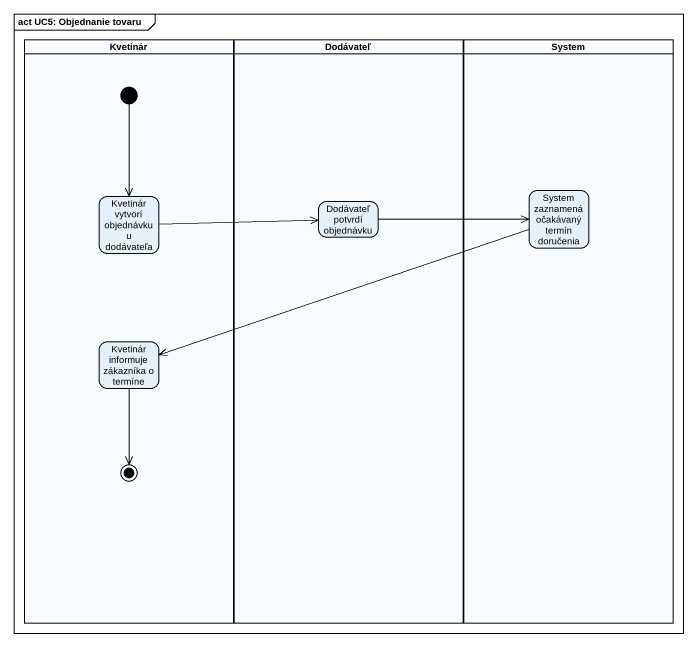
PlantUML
@startuml
mainframe act UC5: Objednanie tovaru
hide empty description
state Kvetinár <<partition>> {
  state "Kvetinár vytvorí objednávku u dodávateľa" as Kvetinár_vytvorí_objednávku
  state "Kvetinár informuje zákazníka o termíne" as Kvetinár_informuje
  [*] --> Kvetinár_vytvorí_objednávku
  Kvetinár_informuje --> [*]
}
state Dodávateľ <<partition>> {
  state "Dodávateľ potvrdí objednávku" as Dodávateľ_potvrdí_objednávku
}
state System <<partition>> {
  state "System zaznamená očakávaný termín doručenia" as System_zaznamená_očakávaný
}
Kvetinár_vytvorí_objednávku -right-> Dodávateľ_potvrdí_objednávku
Dodávateľ_potvrdí_objednávku -right-> System_zaznamená_očakávaný
System_zaznamená_očakávaný -left-> Kvetinár_informuje
@enduml
